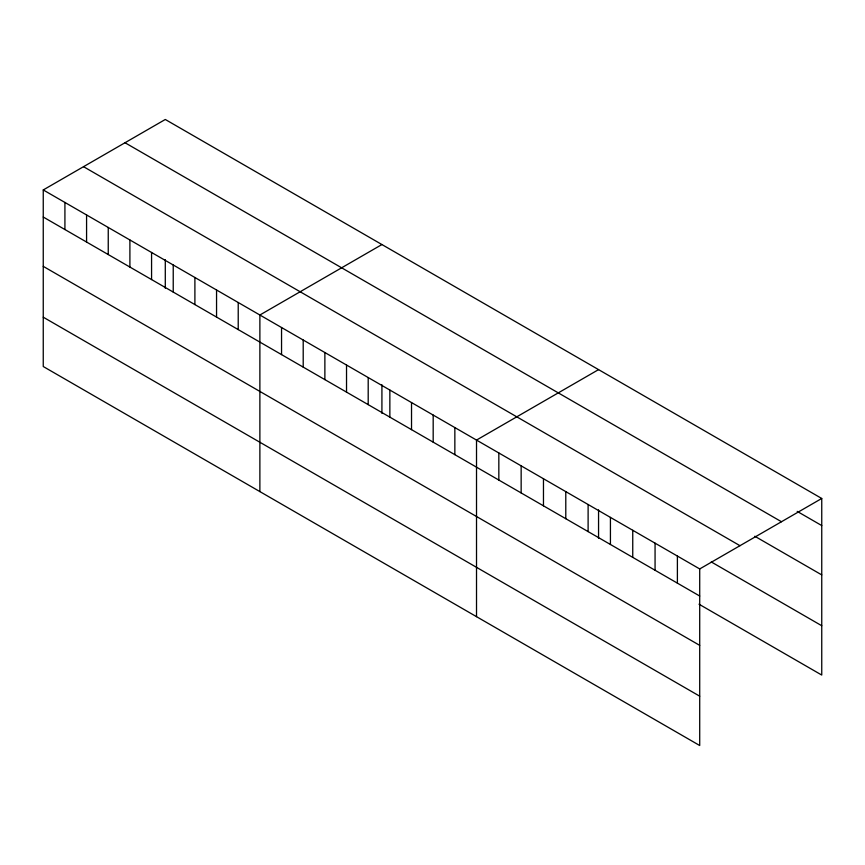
<?xml version="1.0" encoding="UTF-8"?>
<svg xmlns="http://www.w3.org/2000/svg" width="865" height="865" viewBox="0 0 865 865"><rect width="100%" height="100%" fill="white"/><g stroke="black" fill="none" stroke-linecap="round" stroke-linejoin="round"><path stroke-width="1.3" d="M43.25 189.943L699.709 568.943L699.709 745.522L43.25 366.522L43.25 189.943L165.291 119.478L821.75 498.478L821.75 675.057L698.996 604.192M381.919 244.546L259.878 315.011L259.878 491.59M598.558 369.625L476.518 440.08L476.518 616.659M699.709 568.943L821.75 498.478M797.195 511.388L821.75 525.563M125.014 142.736L781.473 521.736M754.788 536.246L821.75 574.901M83.527 166.685L739.986 545.696M711.268 561.936L821.75 625.73M43.25 217.029L699.709 596.028M43.25 266.355L699.709 645.366M43.25 317.185L699.709 696.184M677.392 556.054L677.392 583.14M655.065 543.166L655.065 570.251M632.748 530.288L632.748 557.374M610.43 517.4L610.43 544.485M598.558 509.853L598.558 538.408M588.113 504.511L588.113 531.597M565.786 491.623L565.786 518.708M543.469 478.745L543.469 505.83M521.152 465.857L521.152 492.942M498.835 452.968L498.835 480.053M454.849 427.57L454.849 454.655M433.181 415.07L433.181 442.156M411.524 402.56L411.524 429.646M389.856 390.05L389.856 417.135M381.919 384.774L381.919 413.34M368.198 377.551L368.198 404.636M346.53 365.041L346.53 392.126M324.872 352.531L324.872 379.616M303.204 340.021L303.204 367.106M281.547 327.521L281.547 354.607M238.221 302.501L238.221 329.587M216.553 290.002L216.553 317.087M194.895 277.492L194.895 304.577M173.227 264.982L173.227 292.067M165.291 259.705L165.291 288.272M151.57 252.472L151.57 279.557M129.901 239.973L129.901 267.058M108.244 227.463L108.244 254.548M86.576 214.953L86.576 242.038M64.918 202.442L64.918 229.528"/></g></svg>
